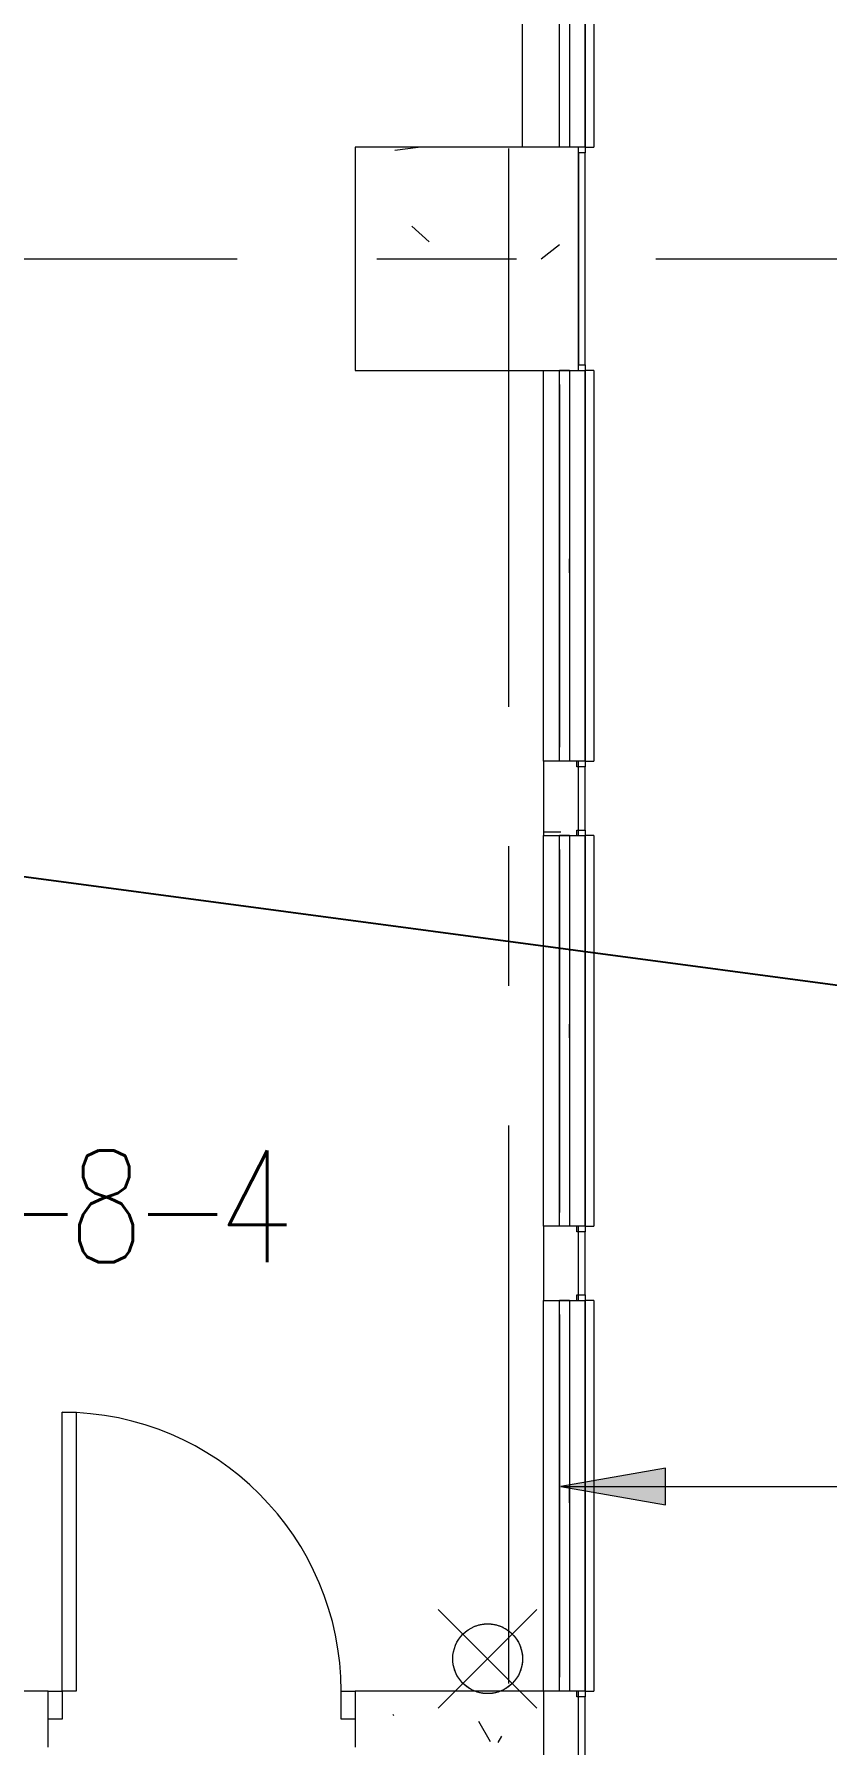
# Model space of a CAD drawing. Header units: millimetres. Extents: x 50620 to 404449, y -131543 to 97.
# Drawn here: x 361687 to 364528, y -98123 to -91993 of the extents above; entities that cross this region are included whole.
import ezdxf

# ---------------------------------------------------------------- set-up
doc = ezdxf.new("R2010")
doc.units = ezdxf.units.MM
for name, pattern in [('CONTINOUS', [0]), ('IDA - Grid Line', [3500, 2000, -500, 500, -500]), ('IDA - Hidden 065', [537.5, 375, -162.5])]:
    doc.linetypes.add(name, pattern=pattern)
for name, color, linetype, lineweight in [('1599_DB_A_BLK2_HQ_R21-2ND STOREY 20230517--$0$A-_DETA----_ED-1', 8, 'Continuous', 9), ('1599_DB_A_BLK2_HQ_R21-2ND STOREY 20230517--$0$A-_DOOR----_E', 8, 'Continuous', 9), ('1599_DB_A_BLK2_HQ_R21-2ND STOREY 20230517--$0$A-_GENM----_M', 8, 'Continuous', 9), ('1599_DB_A_BLK2_HQ_R21-2ND STOREY 20230517--$0$A-_WIND----_E', 8, 'Continuous', 9), ('1599_DB_A_BLK2_HQ_R21-2ND STOREY 20230517--$0$S-_COLN----_E', 8, 'Continuous', 9), ('A-_ANOTTEXT_T', 8, 'Continuous', 0), ('A-_DETA----_ED-2', 8, 'IDA - Hidden 065', 9), ('A-_FLOR----_E', 8, 'Continuous', 9), ('A-_FURT----_E', 8, 'Continuous', 9), ('A-_GENM----_M', 8, 'Continuous', 9), ('A-_WALL----_E', 8, 'Continuous', 9), ('A-_WALL----_E-1', 8, 'Continuous', 18), ('A-_WALL----_H-1', 8, 'Continuous', 9), ('A-_WALL----_H-2', 8, 'Continuous', 9), ('A-_WIND----_E', 8, 'Continuous', 9), ('M-_ARCHI', 8, 'Continuous', 5), ('M-AC-TEXT', 5, 'CONTINOUS', 25), ('M_ACMV_ANNOTATION', 7, 'Continuous', 20), ('S-_COLN----_E', 8, 'Continuous', 5), ('S-_COLN----_E-1', 8, 'Continuous', 5), ('S-_COLN----_E-2', 8, 'Continuous', 5)]:
    doc.layers.add(name, color=color, linetype=linetype, lineweight=lineweight)
doc.layers.add('S-_ANOTGRID_E-1', color=9, linetype='IDA - Grid Line', lineweight=5, true_color=0x808080)
doc.styles.add('ROMANS', font='romans.shx', dxfattribs={"width": 0.8})
doc.styles.get("Standard").update_dxf_attribs({"font": 'arial.ttf'})
doc.dimstyles.get("Standard").update_dxf_attribs({"dimtxt": 200, "dimasz": 150, "dimexe": 0.18, "dimexo": 0.0625, "dimgap": 10, "dimtad": 1, "dimtih": 1, "dimtoh": 1, "dimdec": 0, "dimzin": 0, "dimdsep": 46, "dimtxsty": 'Standard', "dimcen": 0.09, "dimclrd": 256, "dimclre": 256, "dimclrt": 256, "dimadec": 0, "dimazin": 0, "dimtfac": 1, "dimtdec": 0, "dimtofl": 0, "dimtmove": 0, "dimatfit": 3, "dimfxl": 1, "dimtolj": 1, "dimtzin": 0, "dimarcsym": 1})
pattern_1 = [(360, (102886.37, 38752.37), (1016, 254), [83.82, -678.18, 83.82, -678.18, -4064]), (360, (102886.37, 38752.37), (1016, 254), [-1524, 83.82, -1440.18, 83.82, -678.18, -1778]), (360, (102886.37, 38752.37), (1016, 254), [-3810, 83.82, -424.18, 83.82, -1186.18]), (120, (103267.37, 38879.37), (-727.97045, 752.8818), [83.82, -678.18, 83.82, -678.18, -4064]), (120, (103267.37, 38879.37), (-727.97045, 752.8818), [-1524, 83.82, -1440.18, 83.82, -678.18, -1778]), (120, (103267.37, 38879.37), (-727.97045, 752.8818), [-3810, 83.82, -424.18, 83.82, -1186.18]), (240, (103394.37, 39387.37), (-288.02955, -1006.8818), [83.82, -678.18, 83.82, -678.18, -4064]), (240, (103394.37, 39387.37), (-288.02955, -1006.8818), [-1524, 83.82, -1440.18, 83.82, -678.18, -1778]), (240, (103394.37, 39387.37), (-288.02955, -1006.8818), [-3810, 83.82, -424.18, 83.82, -1186.18])]

# ---------------------------------------------------------------- blocks, each defined once
blk = doc.blocks.new('IDA - Casement w Top Hung - 2 Panels - 1400L X 1800H - B2-AW01-3560558-BLK 2 2ND STOREY PLAN')
at = {"layer": 'A-_WIND----_E'}
for p, q in [((-700, 17.5), (700, 17.5)), ((-700, 17.5), (-700, -17.5)), ((-650, 17.5), (-615, 17.5)), ((-650, 17.5), (-25, 17.5)), ((-650, 17.5), (650, 17.5)), ((-650, 17.5), (650, 17.5)), ((-615, 17.5), (-35, 17.5)), ((-615, 17.5), (-60, 17.5)), ((-35, 17.5), (0, 17.5)), ((25, 17.5), (-24.9, 17.5)), ((0, 17.5), (35, 17.5)), ((25, 17.5), (650, 17.5)), ((35, 17.5), (615, 17.5)), ((60, 17.5), (615, 17.5)), ((615, 17.5), (650, 17.5)), ((700, 17.5), (700, -17.5)), ((700, -17.5), (-700, -17.5)), ((-615, -17.5), (-650, -17.5)), ((-25, -17.5), (-650, -17.5)), ((650, -17.5), (-650, -17.5)), ((-650, -17.5), (650, -17.5)), ((-35, -17.5), (-615, -17.5)), ((-60, -17.5), (-615, -17.5)), ((0, -17.5), (-35, -17.5)), ((25, -17.5), (-24.9, -17.5)), ((35, -17.5), (0, -17.5)), ((650, -17.5), (25, -17.5)), ((615, -17.5), (35, -17.5)), ((615, -17.5), (60, -17.5)), ((650, -17.5), (615, -17.5))]:
    blk.add_line(p, q, dxfattribs=at)
blk = doc.blocks.new('Wall Motif - Type 1-2673956-BLK 2 2ND STOREY PLAN')
at = {"layer": 'A-_GENM----_M'}
for p, q in [((-575, -75), (825, -75)), ((-575, -75), (-575, -105)), ((825, -105), (-575, -105)), ((-525, -75), (81.1, -75)), ((81.1, -105), (-525, -105)), ((-481.1, -75), (125, -75)), ((-481.1, -75), (731.1, -75)), ((125, -105), (-481.1, -105)), ((731.1, -105), (-481.1, -105)), ((125, -75), (731.1, -75)), ((731.1, -105), (125, -105)), ((168.9, -75), (775, -75)), ((775, -105), (168.9, -105)), ((825, -105), (825, -75))]:
    blk.add_line(p, q, dxfattribs=at)
blk = doc.blocks.new('IDA- Fire Extinguisher - 3kg AB-3674590-BLK 2 2ND STOREY PLAN')
at = {"layer": 'A-_DETA----_ED-2'}
for p in [(-276.8, -23.2), (76.8, -23.2), (-276.8, -376.8), (76.8, -376.8)]:
    blk.add_line(p, (-100, -200), dxfattribs=at)
blk.add_circle((-100, -200), 125, dxfattribs=at)
blk = doc.blocks.new('1599_DB_A_BLK2_HQ_R21-2ND STOREY 20230517--$0$IDA- Fire Extinguisher - 3kg AB-3674590-LINKVIEW_BLK2_2ND STOREY')
at = {"layer": '1599_DB_A_BLK2_HQ_R21-2ND STOREY 20230517--$0$A-_DETA----_ED-1', "color": 1}
for p in [(-276.8, -23.2), (76.8, -23.2), (-276.8, -376.8), (76.8, -376.8)]:
    blk.add_line(p, (-100, -200), dxfattribs=at)
blk.add_circle((-100, -200), 125, dxfattribs=at)
blk = doc.blocks.new('1599_DB_A_BLK2_HQ_R21-2ND STOREY 20230517--$0$IDA - F - Single - Swing - 1100L X 2200H - B2-TD01-3240952-LINKVIEW_BLK2_2ND STOREY')
at = {"layer": '1599_DB_A_BLK2_HQ_R21-2ND STOREY 20230517--$0$A-_DOOR----_E'}
for p, q in [((-550, 50), (-500, 50)), ((-500, 50), (-500, -50)), ((500, 50), (550, 50)), ((500, -50), (500, 50)), ((-500, -50), (-550, -50)), ((450, -50), (500, -50)), ((450, -1050), (450, -50)), ((500, -50), (500, -1050)), ((550, -50), (500, -50)), ((500, -1050), (450, -1050))]:
    blk.add_line(p, q, dxfattribs=at)
blk.add_arc((500, -50), 1000, 180, 270, dxfattribs=at)
blk = doc.blocks.new('1599_DB_A_BLK2_HQ_R21-2ND STOREY 20230517--$0$Wall Motif - Type 1-2673956-LINKVIEW_BLK2_2ND STOREY')
at = {"layer": '1599_DB_A_BLK2_HQ_R21-2ND STOREY 20230517--$0$A-_GENM----_M'}
for p, q in [((-575, -75), (825, -75)), ((-575, -75), (-575, -105)), ((825, -105), (-575, -105)), ((825, -105), (825, -75))]:
    blk.add_line(p, q, dxfattribs=at)
blk = doc.blocks.new('1599_DB_A_BLK2_HQ_R21-2ND STOREY 20230517--$0$IDA - Casement w Top Hung - 2 Panels - 1400L X 1800H - B2-AW01-3560558-LINKVIEW_BLK2_2ND STOREY')
at = {"layer": '1599_DB_A_BLK2_HQ_R21-2ND STOREY 20230517--$0$A-_WIND----_E'}
for p, q in [((-700, 17.5), (700, 17.5)), ((-700, 17.5), (-700, -17.5)), ((700, 17.5), (700, -17.5)), ((700, -17.5), (-700, -17.5))]:
    blk.add_line(p, q, dxfattribs=at)
blk = doc.blocks.new('ARCHI 2ND_2024 09 11')
at = {"layer": '1599_DB_A_BLK2_HQ_R21-2ND STOREY 20230517--$0$S-_COLN----_E', "lineweight": 5}
h = blk.add_hatch(dxfattribs=at)
h.set_pattern_fill('FP_1', color=8, style=0, pattern_type=2)
h.set_pattern_definition([(50, (-28420.7, -3975.3), (1821.84, -159.39), [190.5, -2095.5]), (355, (-28420.7, -3975.3), (-352.43, 1910.57), [152.4, -1676.4]), (100.451, (-28268.9, -3988.6), (1469.426, 1751.166), [161.9, -1780.9]), (46.184, (-28420.7, -3467.3), (2710.79, -420.43), [285.75, -3143.25]), (96.636, (-28194.8, -3502.4), (2374.03, 2474.28), [242.85, -2671.35]), (351.184, (-28420.7, -3467.3), (2374.05, 2474.25), [228.6, -2514.6]), (21, (-28166.7, -3594.3), (1516.143, -1022.652), [190.5, -2095.5]), (326, (-28166.7, -3594.3), (618.02, 1841.88), [152.4, -1676.4]), (71.451, (-28040.4, -3679.6), (2134.17, 819.21), [161.9, -1780.9]), (37.5, (-28420.7, -3975.34), (30.886, 845.5504), [83.82, -1572.26, 83.82, -1617.98, -1682.75]), (37.5, (-28420.7, -3975.34), (30.886, 845.5504), [-3357.88, 83.82, -1598.93]), (7.5, (-28420.7, -3975.3), (668.197, 1001.806), [83.82, -886.46, 83.82, -1534.16, -641.35]), (7.5, (-28420.7, -3975.3), (668.197, 1001.806), [-2588.26, 83.82, -557.53]), (327.5, (-28987.1, -3975.34), (1355.909, -57.2896), [83.82, -551.18, 83.82, -1897.38, -2628.9]), (327.5, (-28987.1, -3975.34), (1355.909, -57.2896), [-2616.2, 83.82, -2545.08]), (317.5, (-29241.1, -3975.3), (1481.293, 254.266), [83.82, -741.68, 83.82, -1231.9, -1866.9]), (317.5, (-29241.1, -3975.3), (1481.293, 254.266), [-2141.22, 83.82, -1783.08])])
h.paths.add_polyline_path([(-22150, -65200), (-21350, -65200), (-21351.6, -64400), (-22150, -64400), (-22150, -64470.6)], flags=0)
at = {"layer": 'A-_ANOTTEXT_T', "lineweight": 5}
blk.add_hatch(color=8, dxfattribs=at).paths.add_polyline_path([(-21413.2, -69199.3), (-21038.2, -69265.4), (-21038.2, -69133.2)])
at = {"layer": 'A-_WALL----_H-1', "lineweight": 5}
h = blk.add_hatch(dxfattribs=at)
h.set_pattern_fill('FP_3', color=256, style=0, pattern_type=2)
h.set_pattern_definition(pattern_1)
h.paths.add_polyline_path([(-21475, -70116.5), (-21475, -70016.5), (-22150, -70016.5), (-22150, -70116.5), (-21577.6, -70116.5)])
h.paths.add_polyline_path([(-23350, -70116.5), (-23250, -70116.5), (-23250, -70016.5), (-23350, -70016.5), (-23350, -70066.5)])
h.paths.add_polyline_path([(-34350, -70116.5), (-23450, -70116.5), (-23450, -70016.5), (-34350, -70016.5), (-34350, -70066.5)])
h.paths.add_polyline_path([(-35450, -70116.5), (-35450, -70016.5), (-36125, -70016.5), (-36125, -70116.5)])
at = {"layer": 'A-_WALL----_H-2', "lineweight": 5}
h = blk.add_hatch(dxfattribs=at)
h.set_pattern_fill('FP_3', color=256, style=0, pattern_type=2)
h.set_pattern_definition(pattern_1)
h.paths.add_polyline_path([(-21382.3, -77250), (-21355, -77250), (-21355, -77230), (-21350, -77229.2), (-21350, -77053.3), (-21355, -77053.3), (-21355, -77033.3), (-21475, -77033.3), (-21475, -77250), (-21417.3, -77250)])
h.paths.add_polyline_path([(-21382.3, -75633.3), (-21355, -75633.3), (-21355, -75613.3), (-21350, -75612.5), (-21350, -75436.7), (-21355, -75436.7), (-21355, -75416.7), (-21475, -75416.7), (-21475, -75633.3), (-21417.3, -75633.3)])
h.paths.add_polyline_path([(-21417.3, -74016.7), (-21355, -74016.7), (-21355, -73996.7), (-21350, -73995.8), (-21350, -73820), (-21355, -73820), (-21355, -73800), (-21475, -73800), (-21475, -74016.7)])
h.paths.add_polyline_path([(-21355, -70200), (-21355, -70180), (-21350, -70179.2), (-21350, -69953), (-21355, -69953), (-21355, -69933), (-21475, -69933), (-21475, -70200), (-21382.3, -70200)])
h.paths.add_polyline_path([(-21355, -68533), (-21355, -68513), (-21350, -68513), (-21350, -68287), (-21355, -68287), (-21355, -68267), (-21475, -68267), (-21475, -68533), (-21360.7, -68533)])
h.paths.add_polyline_path([(-21382.3, -66867), (-21355, -66867), (-21355, -66847), (-21350, -66847), (-21350, -66620), (-21355, -66620), (-21355, -66600), (-21475, -66600), (-21475, -66867), (-21417.3, -66867)])
h.paths.add_polyline_path([(-21417.3, -63000), (-21355, -63000), (-21353.3, -62980), (-21350, -62980), (-21350, -62670), (-21355, -62670), (-21355, -62650), (-21475, -62650), (-21475, -63000), (-21417.7, -63000)])
h.paths.add_polyline_path([(-21417.7, -61250), (-21355, -61250), (-21355, -61230), (-21350, -61230), (-21350, -60750), (-21475, -60750), (-21475, -61250)])
at = {"layer": 'S-_COLN----_E-2', "lineweight": 5}
h = blk.add_hatch(dxfattribs=at)
h.set_pattern_fill('FP_40', color=256, style=0, pattern_type=2)
h.set_pattern_definition([(50, (102886.4, 38752.4), (1821.841, -159.39), [190.5, -2095.5]), (355, (102886.4, 38752.4), (-352.428, 1910.567), [152.4, -1676.4]), (100.451, (103038.2, 38739.1), (1469.426, 1751.166), [161.9, -1780.9]), (46.184, (102886.4, 39260.4), (2710.79, -420.428), [285.75, -3143.25]), (96.636, (103112.3, 39225.3), (2374.026, 2474.276), [242.85, -2671.35]), (351.184, (102886.4, 39260.4), (2374.05, 2474.253), [228.6, -2514.6]), (21, (103140.4, 39133.4), (1516.143, -1022.652), [190.5, -2095.5]), (326, (103140.4, 39133.4), (618.02, 1841.88), [152.4, -1676.4]), (71.451, (103266.7, 39048.2), (2134.171, 819.212), [161.9, -1780.9]), (37.5, (102886.4, 38752.4), (30.886, 845.5504), [83.82, -1572.26, 83.82, -1617.98, -1682.75]), (37.5, (102886.4, 38752.4), (30.886, 845.5504), [-3357.88, 83.82, -1598.93]), (7.5, (102886.4, 38752.4), (668.1966, 1001.806), [83.82, -886.46, 83.82, -1534.16, -641.35]), (7.5, (102886.4, 38752.4), (668.1966, 1001.806), [-2588.26, 83.82, -557.53]), (327.5, (102319.95, 38752.4), (1355.9093, -57.2896), [83.82, -551.18, 83.82, -1897.38, -2628.9]), (327.5, (102319.95, 38752.4), (1355.9093, -57.2896), [-2616.2, 83.82, -2545.08]), (317.5, (102066, 38752.4), (1481.293, 254.266), [83.82, -741.68, 83.82, -1231.9, -1866.9]), (317.5, (102066, 38752.4), (1481.293, 254.266), [-2141.22, 83.82, -1783.08])])
h.paths.add_polyline_path([(-21475, -65200), (-21350, -65200), (-21350, -64400), (-22150, -64400), (-22150, -65200)])
at = {"layer": '1599_DB_A_BLK2_HQ_R21-2ND STOREY 20230517--$0$A-_DETA----_ED-1', "color": 8, "lineweight": 5}
for p in [(-21851.8, -69639.7), (-21498.2, -69639.7), (-21851.8, -69993.3), (-21498.2, -69993.3)]:
    blk.add_line(p, (-21675, -69816.5), dxfattribs=at)
blk.add_circle((-21675, -69816.5), 125, dxfattribs=at)
at = {"layer": '1599_DB_A_BLK2_HQ_R21-2ND STOREY 20230517--$0$A-_DOOR----_E', "color": 8, "lineweight": 5}
for p, q in [((-23200, -68933.3), (-23150, -68933.3)), ((-23200, -69933.3), (-23200, -68933.3)), ((-23150, -68933.3), (-23150, -69933.3)), ((-23250, -69933.3), (-23200, -69933.3)), ((-23150, -69933.3), (-23200, -69933.3)), ((-23200, -69933.3), (-23200, -70033.3)), ((-22200, -70033.3), (-22200, -69933.3)), ((-22200, -69933.3), (-22150, -69933.3)), ((-23200, -70033.3), (-23250, -70033.3)), ((-22150, -70033.3), (-22200, -70033.3))]:
    blk.add_line(p, q, dxfattribs=at)
blk.add_arc((-23200, -69933.3), 1000, 0, 90, dxfattribs=at)
at = {"layer": '1599_DB_A_BLK2_HQ_R21-2ND STOREY 20230517--$0$S-_COLN----_E', "color": 8, "lineweight": 5}
for p, q in [((-21550, -64400), (-21550, -63000)), ((-21325, -63000), (-21325, -64400)), ((-22150, -64400), (-22150, -65200)), ((-21417.3, -64400), (-22150, -64400)), ((-21350, -64400), (-21382.3, -64400)), ((-21325, -64400), (-21350, -64400)), ((-21350, -64420), (-21350, -64400)), ((-21350, -64420), (-21350, -65180)), ((-21325, -64420), (-21350, -64420)), ((-21350, -65180), (-21350, -64420)), ((-21325, -64400), (-21325, -64420)), ((-21325, -65180), (-21325, -64420)), ((-22150, -65200), (-21417.3, -65200)), ((-21475, -66600), (-21475, -65200)), ((-21382.3, -65200), (-21350, -65200)), ((-21350, -65180), (-21325, -65180)), ((-21350, -65200), (-21350, -65180)), ((-21350, -65200), (-21325, -65200)), ((-21325, -65180), (-21325, -65200)), ((-21325, -65200), (-21325, -66600)), ((-21417.3, -66600), (-21475, -66600)), ((-21475, -66600), (-21475, -66867)), ((-21355, -66600), (-21382.3, -66600)), ((-21325, -66600), (-21355, -66600)), ((-21355, -66620), (-21355, -66600)), ((-21325, -66620), (-21355, -66620)), ((-21350, -66620), (-21350, -66600)), ((-21350, -66847), (-21350, -66620)), ((-21325, -66600), (-21325, -66620)), ((-21325, -66847), (-21325, -66620)), ((-21475, -68267), (-21475, -66867)), ((-21475, -66867), (-21417.3, -66867)), ((-21382.3, -66867), (-21355, -66867)), ((-21355, -66847), (-21325, -66847)), ((-21355, -66867), (-21355, -66847)), ((-21355, -66867), (-21325, -66867)), ((-21350, -66867), (-21350, -66847)), ((-21325, -66847), (-21325, -66867)), ((-21325, -66867), (-21325, -68267)), ((-21417.3, -68267), (-21475, -68267)), ((-21475, -68267), (-21475, -68533)), ((-21355, -68267), (-21382.3, -68267)), ((-21325, -68267), (-21355, -68267)), ((-21355, -68287), (-21355, -68267)), ((-21350, -68287), (-21350, -68267)), ((-21325, -68267), (-21325, -68287)), ((-21325, -68287), (-21355, -68287)), ((-21350, -68513), (-21350, -68287)), ((-21325, -68513), (-21325, -68287)), ((-21355, -68513), (-21325, -68513)), ((-21355, -68533), (-21355, -68513)), ((-21350, -68533), (-21350, -68513)), ((-21325, -68513), (-21325, -68533)), ((-21475, -69933), (-21475, -68533)), ((-21475, -68533), (-21417.3, -68533)), ((-21382.3, -68533), (-21355, -68533)), ((-21355, -68533), (-21325, -68533)), ((-21325, -68533), (-21325, -69933)), ((-23250, -69933.3), (-34350, -69933.3)), ((-23250, -70133.3), (-23250, -69933.3)), ((-23250, -70133.3), (-23250, -69933.3)), ((-22150, -69933.3), (-22150, -70133.3)), ((-21475, -69933.3), (-22150, -69933.3)), ((-22150, -69933.3), (-22150, -70133.3)), ((-21475, -69933.3), (-22150, -69933.3)), ((-21417.3, -69933), (-21475, -69933)), ((-21475, -69933), (-21475, -70200)), ((-21417.3, -69933), (-21475, -69933)), ((-21475, -69933), (-21475, -70200)), ((-21355, -69933), (-21382.3, -69933)), ((-21355, -69933), (-21382.3, -69933)), ((-21325, -69933), (-21355, -69933)), ((-21355, -69953), (-21355, -69933)), ((-21325, -69933), (-21355, -69933)), ((-21355, -69953), (-21355, -69933)), ((-21350, -69953), (-21350, -69933)), ((-21350, -69953), (-21350, -69933)), ((-21325, -69933), (-21325, -69953)), ((-21325, -69933), (-21325, -69953)), ((-21325, -69953), (-21355, -69953)), ((-21325, -69953), (-21355, -69953)), ((-21350, -70180), (-21350, -69953)), ((-21350, -70180), (-21350, -69953)), ((-21325, -70180), (-21325, -69953)), ((-21325, -70180), (-21325, -69953))]:
    blk.add_line(p, q, dxfattribs=at)
blk.add_lwpolyline([(-23250, -69933.3), (-23350, -69933.3)], dxfattribs=at)
at = {"layer": 'A-_ANOTTEXT_T', "color": 8, "lineweight": 5}
for p, q in [((-21038.2, -69133.2), (-21413.2, -69199.3)), ((-21038.2, -69265.4), (-21038.2, -69133.2)), ((-21413.2, -69199.3), (-21038.2, -69265.4)), ((-21413.2, -69199.3), (-19367.3, -69199.3))]:
    blk.add_line(p, q, dxfattribs=at)
at = {"layer": 'A-_DETA----_ED-2', "color": 8, "lineweight": 5}
for p in [(-21851.8, -69639.7), (-21498.2, -69639.7), (-21851.8, -69993.3), (-21498.2, -69993.3)]:
    blk.add_line(p, (-21675, -69816.5), dxfattribs=at)
blk.add_circle((-21675, -69816.5), 125, dxfattribs=at)
at = {"layer": 'A-_FLOR----_E', "lineweight": 5}
for p, q in [((-21350, -65200), (-21350, -64400)), ((-21350, -66867), (-21350, -66600)), ((-21350, -68533), (-21350, -68267)), ((-21350, -70200), (-21350, -69933))]:
    blk.add_line(p, q, dxfattribs=at)
at = {"layer": 'A-_FLOR----_E', "color": 8, "lineweight": 5}
blk.add_line((-21350, -70200), (-21350, -69933), dxfattribs=at)
at = {"layer": 'A-_WALL----_E', "lineweight": 5}
for p, q in [((-21350, -64420), (-21350, -65180)), ((-21475, -66600), (-21475, -65200)), ((-21475, -65200), (-21325, -65200)), ((-21325, -65200), (-21325, -66600)), ((-21355, -66600), (-21475, -66600)), ((-21325, -66600), (-21355, -66600)), ((-21350, -66847), (-21350, -66620)), ((-21475, -68267), (-21475, -66867)), ((-21475, -66867), (-21355, -66867)), ((-21355, -66867), (-21325, -66867)), ((-21325, -66867), (-21325, -68267)), ((-21355, -68267), (-21475, -68267)), ((-21325, -68267), (-21355, -68267)), ((-21350, -68513), (-21350, -68287)), ((-21475, -69933), (-21475, -68533)), ((-21475, -68533), (-21355, -68533)), ((-21355, -68533), (-21325, -68533)), ((-21325, -68533), (-21325, -69933)), ((-21355, -69933), (-21475, -69933)), ((-21325, -69933), (-21355, -69933)), ((-21350, -70180), (-21350, -69953))]:
    blk.add_line(p, q, dxfattribs=at)
at = {"layer": 'A-_WALL----_E', "color": 8, "lineweight": 5}
for p, q in [((-21355, -69933), (-21475, -69933)), ((-21325, -69933), (-21355, -69933)), ((-21350, -70180), (-21350, -69953))]:
    blk.add_line(p, q, dxfattribs=at)
at = {"layer": 'A-_WALL----_E-1', "lineweight": 5}
for p, q in [((-21325, -65180), (-21325, -64420)), ((-21350, -65180), (-21325, -65180)), ((-21475, -66600), (-21475, -66867)), ((-21355, -66600), (-21475, -66600)), ((-21355, -66620), (-21355, -66600)), ((-21325, -66620), (-21355, -66620)), ((-21325, -66847), (-21325, -66620)), ((-21475, -66867), (-21355, -66867)), ((-21355, -66867), (-21355, -66847)), ((-21355, -66847), (-21325, -66847)), ((-21475, -68267), (-21475, -68533)), ((-21355, -68267), (-21475, -68267)), ((-21355, -68287), (-21355, -68267)), ((-21325, -68287), (-21355, -68287)), ((-21325, -68513), (-21325, -68287)), ((-21355, -68533), (-21355, -68513)), ((-21355, -68513), (-21325, -68513)), ((-21475, -68533), (-21355, -68533)), ((-21475, -69933), (-21475, -70200)), ((-21355, -69933), (-21475, -69933)), ((-21355, -69953), (-21355, -69933)), ((-21325, -69953), (-21355, -69953)), ((-21325, -70180), (-21325, -69953))]:
    blk.add_line(p, q, dxfattribs=at)
at = {"layer": 'A-_WALL----_E-1', "color": 8, "lineweight": 5}
for p, q in [((-21475, -69933), (-21475, -70200)), ((-21355, -69933), (-21475, -69933)), ((-21355, -69953), (-21355, -69933)), ((-21325, -69953), (-21355, -69953)), ((-21325, -70180), (-21325, -69953))]:
    blk.add_line(p, q, dxfattribs=at)
at = {"layer": 'S-_ANOTGRID_E-1', "color": 8, "lineweight": 5}
for p, q in [((-21600, 26594.8), (-21600, -83806.9)), ((-38572.1, -64800), (17962.1, -64800))]:
    blk.add_line(p, q, dxfattribs=at)
at = {"layer": 'S-_COLN----_E', "lineweight": 5}
blk.add_line((-21350, -65180), (-21350, -64420), dxfattribs=at)
at = {"layer": 'S-_COLN----_E-1', "lineweight": 5}
for p, q in [((-21350, -64400), (-22150, -64400)), ((-22150, -64400), (-22150, -65200)), ((-22150, -65200), (-21350, -65200)), ((-21350, -65200), (-21350, -65180))]:
    blk.add_line(p, q, dxfattribs=at)
at = {"layer": '1599_DB_A_BLK2_HQ_R21-2ND STOREY 20230517--$0$S-_COLN----_E', "color": 8, "lineweight": 5}
for name, p, rotation in [('1599_DB_A_BLK2_HQ_R21-2ND STOREY 20230517--$0$IDA - Casement w Top Hung - 2 Panels - 1400L X 1800H - B2-AW01-3560558-LINKVIEW_BLK2_2ND STOREY', (-21399.8, -63700), 270.0000000000586), ('1599_DB_A_BLK2_HQ_R21-2ND STOREY 20230517--$0$Wall Motif - Type 1-2673956-LINKVIEW_BLK2_2ND STOREY', (-21400, -63825), 90.0000000000586), ('1599_DB_A_BLK2_HQ_R21-2ND STOREY 20230517--$0$IDA - Casement w Top Hung - 2 Panels - 1400L X 1800H - B2-AW01-3560558-LINKVIEW_BLK2_2ND STOREY', (-21399.8, -65900), 270.0000000000586), ('1599_DB_A_BLK2_HQ_R21-2ND STOREY 20230517--$0$Wall Motif - Type 1-2673956-LINKVIEW_BLK2_2ND STOREY', (-21400, -66025), 90.0000000000586), ('1599_DB_A_BLK2_HQ_R21-2ND STOREY 20230517--$0$IDA - Casement w Top Hung - 2 Panels - 1400L X 1800H - B2-AW01-3560558-LINKVIEW_BLK2_2ND STOREY', (-21399.8, -67567), 270.0000000000586), ('1599_DB_A_BLK2_HQ_R21-2ND STOREY 20230517--$0$Wall Motif - Type 1-2673956-LINKVIEW_BLK2_2ND STOREY', (-21400, -67692), 90.0000000000586), ('1599_DB_A_BLK2_HQ_R21-2ND STOREY 20230517--$0$IDA - Casement w Top Hung - 2 Panels - 1400L X 1800H - B2-AW01-3560558-LINKVIEW_BLK2_2ND STOREY', (-21399.8, -69233), 270.0000000000586), ('1599_DB_A_BLK2_HQ_R21-2ND STOREY 20230517--$0$Wall Motif - Type 1-2673956-LINKVIEW_BLK2_2ND STOREY', (-21400, -69358), 90.0000000000586), ('1599_DB_A_BLK2_HQ_R21-2ND STOREY 20230517--$0$IDA - F - Single - Swing - 1100L X 2200H - B2-TD01-3240952-LINKVIEW_BLK2_2ND STOREY', (-22700, -69983.3), 180.0000000000585), ('1599_DB_A_BLK2_HQ_R21-2ND STOREY 20230517--$0$IDA- Fire Extinguisher - 3kg AB-3674590-LINKVIEW_BLK2_2ND STOREY', (-21475, -69916.5), 270.0000000000586)]:
    blk.add_blockref(name, p, dxfattribs=dict(at, rotation=rotation))
at = {"layer": 'A-_FURT----_E', "lineweight": 5, "rotation": 270}
blk.add_blockref('IDA- Fire Extinguisher - 3kg AB-3674590-BLK 2 2ND STOREY PLAN', (-21475, -69916.5), dxfattribs=at)
at = {"layer": 'A-_GENM----_M', "lineweight": 5, "rotation": 89.99999999999997}
for p in [(-21400, -66025), (-21400, -67692), (-21400, -69358)]:
    blk.add_blockref('Wall Motif - Type 1-2673956-BLK 2 2ND STOREY PLAN', p, dxfattribs=at)
at = {"layer": 'A-_WIND----_E', "lineweight": 5, "rotation": 270}
for p in [(-21399.8, -65900), (-21399.8, -67567), (-21399.8, -69233)]:
    blk.add_blockref('IDA - Casement w Top Hung - 2 Panels - 1400L X 1800H - B2-AW01-3560558-BLK 2 2ND STOREY PLAN', p, dxfattribs=at)

msp = doc.modelspace()

# ---------------------------------------------------------------- block references
at = {"layer": 'M-_ARCHI', "lineweight": 5, "extrusion": (0.000419962, 1.0854e-05, 1), "rotation": 359.9999887056363}
msp.add_blockref('ARCHI 2ND_2024 09 11', (384987.1, -27998.1, 422.1), dxfattribs=at)

# ---------------------------------------------------------------- next in the draw order: texts
at = {"layer": 'M-AC-TEXT', "insert": (360793.9, -96393.6), "char_height": 400, "width": 1331.271, "attachment_point": 7, "line_spacing_factor": 0.8, "style": 'ROMANS', "bg_fill": 3, "box_fill_scale": 1, "bg_fill_color": 256, "bg_fill_transparency": 0}
msp.add_mtext('{\\Fsimplex|c0;\\T0.8;FCU-8-4}', dxfattribs=at)

# ---------------------------------------------------------------- next in the draw order: leaders
at = {"layer": 'M_ACMV_ANNOTATION'}
msp.add_leader([(361189.6, -94950.4, -796.4), (369502.9, -96059.9, -799.9), (380642.2, -96059.9, -804.6)], dimstyle='Standard', override={"dimasz": 300, "dimtad": 0, "dimldrblk": 'DotBlank', "dimfxl": 100, "dimarcsym": 2}, dxfattribs=at)

doc.saveas('drawing.dxf')
